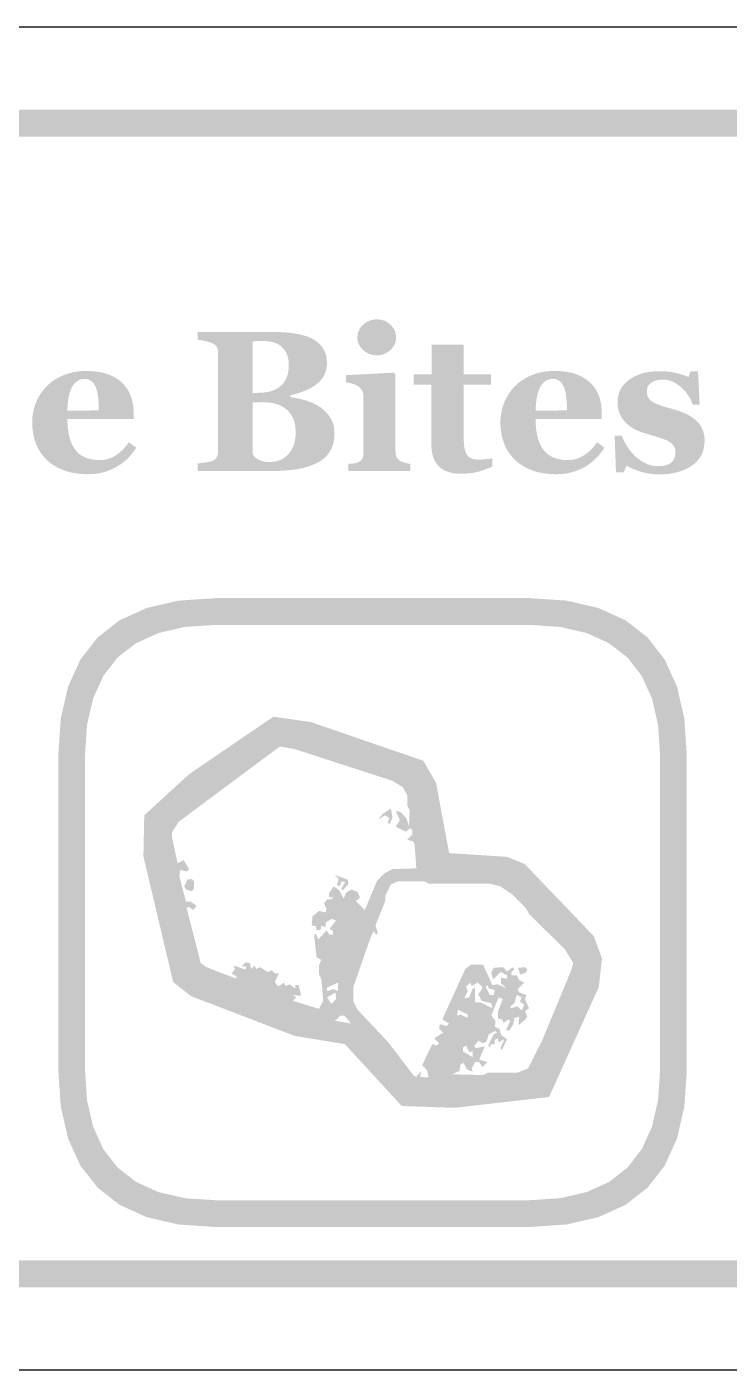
# Model space of a CAD drawing. Header units: millimetres. Extents: x 6 to 441, y 6 to 299.
# Drawn here: x 175.23 to 185.73, y 45.96 to 66.04 of the extents above; entities that cross this region are included whole.
import ezdxf

# ---------------------------------------------------------------- set-up
doc = ezdxf.new("R2010")
doc.units = ezdxf.units.MM
doc.layers.add('CUT', color=1, linetype='Continuous')
doc.layers.add('RASTER', color=7, linetype='Continuous')

msp = doc.modelspace()

# ---------------------------------------------------------------- hatches: boundary and pattern name
at = {"layer": 'RASTER'}
h = msp.add_hatch(color=7, dxfattribs=at)
h.paths.add_polyline_path([(139.2, 62.6), (139.234, 63.116), (139.337, 63.563), (139.509, 63.941), (139.75, 64.25), (140.059, 64.491), (140.438, 64.662), (140.884, 64.766), (141.4, 64.8), (198.6, 64.8), (199.116, 64.766), (199.563, 64.663), (199.941, 64.491), (200.25, 64.25), (200.491, 63.941), (200.663, 63.563), (200.766, 63.116), (200.8, 62.6), (200.8, 49.4), (200.766, 48.884), (200.663, 48.438), (200.491, 48.059), (200.25, 47.75), (199.941, 47.509), (199.563, 47.337), (199.116, 47.234), (198.6, 47.2), (141.4, 47.2), (140.884, 47.234), (140.438, 47.337), (140.059, 47.509), (139.75, 47.75), (139.509, 48.059), (139.337, 48.438), (139.234, 48.884), (139.2, 49.4)])
h.paths.add_polyline_path([(139.6, 62.6), (139.6, 49.4), (139.628, 48.978), (139.712, 48.613), (139.853, 48.303), (140.05, 48.05), (140.303, 47.853), (140.613, 47.713), (140.978, 47.628), (141.4, 47.6), (198.6, 47.6), (199.022, 47.628), (199.388, 47.713), (199.697, 47.853), (199.95, 48.05), (200.147, 48.303), (200.288, 48.613), (200.372, 48.978), (200.4, 49.4), (200.4, 62.6), (200.372, 63.022), (200.288, 63.387), (200.147, 63.697), (199.95, 63.95), (199.697, 64.147), (199.388, 64.288), (199.022, 64.372), (198.6, 64.4), (141.4, 64.4), (140.978, 64.372), (140.613, 64.288), (140.303, 64.147), (140.05, 63.95), (139.853, 63.697), (139.712, 63.387), (139.628, 63.022), (139.6, 62.6)], flags=0)
h = msp.add_hatch(color=7, dxfattribs=at)
h.paths.add_polyline_path([(180.966, 59.4), (180.04, 59.4), (180.04, 59.507), (180.05, 59.508), (180.059, 59.508), (180.068, 59.509), (180.078, 59.51), (180.087, 59.511), (180.096, 59.512), (180.106, 59.513), (180.115, 59.514), (180.124, 59.515), (180.132, 59.517), (180.141, 59.518), (180.149, 59.52), (180.157, 59.522), (180.164, 59.524), (180.171, 59.526), (180.178, 59.529), (180.189, 59.534), (180.199, 59.539), (180.209, 59.544), (180.218, 59.55), (180.225, 59.557), (180.232, 59.564), (180.238, 59.571), (180.244, 59.579), (180.248, 59.588), (180.252, 59.597), (180.255, 59.607), (180.258, 59.618), (180.26, 59.629), (180.262, 59.641), (180.262, 59.653), (180.263, 59.667), (180.263, 60.519), (180.262, 60.532), (180.261, 60.544), (180.259, 60.556), (180.257, 60.567), (180.254, 60.578), (180.25, 60.589), (180.245, 60.599), (180.239, 60.609), (180.233, 60.619), (180.227, 60.628), (180.22, 60.636), (180.213, 60.644), (180.205, 60.652), (180.198, 60.659), (180.189, 60.665), (180.181, 60.671), (180.174, 60.676), (180.166, 60.68), (180.157, 60.684), (180.148, 60.689), (180.137, 60.693), (180.126, 60.697), (180.114, 60.701), (180.101, 60.705), (180.088, 60.709), (180.075, 60.713), (180.062, 60.716), (180.05, 60.718), (180.038, 60.721), (180.026, 60.723), (180.015, 60.724), (180.003, 60.726), (180.003, 60.833), (180.721, 60.871), (180.743, 60.849), (180.743, 59.686), (180.744, 59.673), (180.745, 59.661), (180.746, 59.649), (180.749, 59.638), (180.752, 59.628), (180.756, 59.617), (180.76, 59.608), (180.765, 59.598), (180.771, 59.59), (180.777, 59.582), (180.784, 59.574), (180.792, 59.567), (180.8, 59.561), (180.809, 59.555), (180.818, 59.55), (180.828, 59.545), (180.836, 59.542), (180.843, 59.539), (180.851, 59.536), (180.859, 59.533), (180.867, 59.53), (180.875, 59.527), (180.884, 59.524), (180.893, 59.522), (180.901, 59.519), (180.91, 59.517), (180.919, 59.515), (180.928, 59.513), (180.938, 59.511), (180.947, 59.509), (180.956, 59.508), (180.966, 59.507)])
h.paths.add_polyline_path([(180.752, 61.398), (180.751, 61.371), (180.747, 61.344), (180.74, 61.319), (180.731, 61.295), (180.718, 61.272), (180.704, 61.25), (180.686, 61.228), (180.666, 61.208), (180.644, 61.19), (180.621, 61.174), (180.598, 61.161), (180.573, 61.15), (180.547, 61.141), (180.52, 61.135), (180.492, 61.131), (180.463, 61.13), (180.434, 61.131), (180.406, 61.135), (180.379, 61.141), (180.353, 61.15), (180.328, 61.161), (180.304, 61.174), (180.281, 61.19), (180.259, 61.208), (180.239, 61.228), (180.222, 61.25), (180.207, 61.272), (180.195, 61.295), (180.185, 61.319), (180.179, 61.344), (180.175, 61.371), (180.173, 61.398), (180.175, 61.425), (180.179, 61.452), (180.185, 61.477), (180.195, 61.501), (180.207, 61.525), (180.222, 61.547), (180.239, 61.568), (180.259, 61.588), (180.281, 61.607), (180.304, 61.623), (180.328, 61.637), (180.353, 61.648), (180.379, 61.656), (180.406, 61.663), (180.434, 61.666), (180.463, 61.668), (180.493, 61.666), (180.521, 61.663), (180.548, 61.656), (180.574, 61.648), (180.599, 61.637), (180.622, 61.623), (180.645, 61.607), (180.667, 61.588), (180.687, 61.568), (180.704, 61.547), (180.719, 61.525), (180.731, 61.501), (180.74, 61.477), (180.747, 61.452), (180.751, 61.425), (180.752, 61.398)])
h = msp.add_hatch(color=7, dxfattribs=at)
h.paths.add_polyline_path([(179.62, 60.354), (179.643, 60.337), (179.664, 60.319), (179.685, 60.301), (179.705, 60.281), (179.723, 60.26), (179.74, 60.238), (179.757, 60.216), (179.772, 60.192), (179.786, 60.167), (179.798, 60.141), (179.808, 60.114), (179.816, 60.086), (179.822, 60.057), (179.827, 60.026), (179.83, 59.995), (179.831, 59.963), (179.83, 59.924), (179.826, 59.886), (179.821, 59.851), (179.814, 59.817), (179.805, 59.784), (179.793, 59.753), (179.78, 59.723), (179.764, 59.695), (179.746, 59.669), (179.727, 59.643), (179.706, 59.62), (179.683, 59.598), (179.658, 59.577), (179.631, 59.557), (179.603, 59.54), (179.573, 59.523), (179.539, 59.507), (179.504, 59.492), (179.468, 59.478), (179.431, 59.466), (179.392, 59.454), (179.352, 59.444), (179.311, 59.435), (179.269, 59.428), (179.225, 59.421), (179.179, 59.416), (179.131, 59.411), (179.081, 59.407), (179.03, 59.404), (178.976, 59.402), (178.921, 59.4), (178.864, 59.4), (177.784, 59.4), (177.784, 59.514), (177.796, 59.515), (177.808, 59.517), (177.822, 59.518), (177.835, 59.52), (177.85, 59.521), (177.865, 59.523), (177.882, 59.525), (177.898, 59.527), (177.915, 59.53), (177.93, 59.532), (177.944, 59.534), (177.957, 59.537), (177.968, 59.54), (177.979, 59.542), (177.988, 59.545), (177.995, 59.548), (178.008, 59.554), (178.02, 59.56), (178.031, 59.566), (178.041, 59.573), (178.049, 59.581), (178.057, 59.589), (178.064, 59.597), (178.069, 59.606), (178.074, 59.615), (178.078, 59.625), (178.081, 59.636), (178.084, 59.647), (178.086, 59.659), (178.088, 59.672), (178.089, 59.685), (178.089, 59.699), (178.089, 61.164), (178.089, 61.177), (178.088, 61.189), (178.087, 61.201), (178.085, 61.212), (178.083, 61.223), (178.08, 61.233), (178.077, 61.242), (178.073, 61.252), (178.068, 61.26), (178.062, 61.269), (178.054, 61.277), (178.045, 61.285), (178.035, 61.292), (178.023, 61.299), (178.01, 61.306), (177.995, 61.313), (177.984, 61.318), (177.971, 61.322), (177.959, 61.326), (177.946, 61.33), (177.933, 61.334), (177.919, 61.338), (177.904, 61.341), (177.89, 61.345), (177.875, 61.348), (177.861, 61.35), (177.847, 61.353), (177.833, 61.356), (177.82, 61.358), (177.808, 61.36), (177.796, 61.362), (177.784, 61.364), (177.784, 61.479), (178.914, 61.479), (179.016, 61.477), (179.112, 61.471), (179.2, 61.462), (179.281, 61.449), (179.354, 61.433), (179.419, 61.413), (179.478, 61.389), (179.529, 61.361), (179.573, 61.33), (179.611, 61.296), (179.644, 61.258), (179.671, 61.216), (179.691, 61.171), (179.706, 61.123), (179.715, 61.071), (179.718, 61.016), (179.717, 60.99), (179.715, 60.965), (179.712, 60.94), (179.707, 60.917), (179.701, 60.894), (179.694, 60.872), (179.685, 60.851), (179.675, 60.83), (179.664, 60.811), (179.652, 60.792), (179.638, 60.774), (179.624, 60.756), (179.608, 60.739), (179.591, 60.723), (179.573, 60.707), (179.554, 60.692), (179.535, 60.679), (179.516, 60.666), (179.496, 60.653), (179.475, 60.641), (179.453, 60.63), (179.43, 60.619), (179.407, 60.608), (179.382, 60.598), (179.357, 60.589), (179.332, 60.579), (179.306, 60.57), (179.279, 60.562), (179.252, 60.554), (179.225, 60.546), (179.197, 60.539), (179.168, 60.532), (179.168, 60.504), (179.197, 60.501), (179.226, 60.497), (179.255, 60.492), (179.285, 60.486), (179.315, 60.479), (179.345, 60.472), (179.375, 60.463), (179.406, 60.454), (179.436, 60.444), (179.465, 60.433), (179.494, 60.422), (179.521, 60.409), (179.547, 60.397), (179.572, 60.383), (179.596, 60.369), (179.62, 60.354)])
h.paths.add_polyline_path([(179.148, 60.979), (179.146, 61.021), (179.142, 61.061), (179.134, 61.098), (179.124, 61.133), (179.11, 61.165), (179.093, 61.196), (179.073, 61.223), (179.051, 61.249), (179.025, 61.271), (178.996, 61.291), (178.964, 61.308), (178.929, 61.321), (178.891, 61.332), (178.85, 61.339), (178.805, 61.344), (178.758, 61.345), (178.751, 61.345), (178.743, 61.345), (178.735, 61.345), (178.726, 61.345), (178.717, 61.344), (178.707, 61.344), (178.697, 61.344), (178.686, 61.343), (178.675, 61.343), (178.664, 61.342), (178.654, 61.342), (178.644, 61.341), (178.635, 61.341), (178.626, 61.34), (178.617, 61.34), (178.609, 61.339), (178.609, 60.569), (178.685, 60.569), (178.742, 60.571), (178.796, 60.576), (178.846, 60.584), (178.891, 60.597), (178.933, 60.612), (178.971, 60.631), (179.005, 60.654), (179.035, 60.68), (179.062, 60.708), (179.085, 60.74), (179.104, 60.774), (179.12, 60.81), (179.132, 60.848), (179.141, 60.89), (179.146, 60.933), (179.148, 60.979)], flags=0)
h.paths.add_polyline_path([(179.25, 59.982), (179.248, 60.034), (179.242, 60.084), (179.232, 60.13), (179.218, 60.173), (179.2, 60.213), (179.178, 60.25), (179.152, 60.284), (179.122, 60.314), (179.088, 60.341), (179.05, 60.365), (179.009, 60.385), (178.964, 60.401), (178.916, 60.414), (178.865, 60.423), (178.81, 60.428), (178.751, 60.43), (178.744, 60.43), (178.736, 60.43), (178.728, 60.429), (178.719, 60.429), (178.709, 60.429), (178.699, 60.429), (178.688, 60.428), (178.677, 60.428), (178.666, 60.427), (178.655, 60.427), (178.646, 60.426), (178.637, 60.426), (178.629, 60.425), (178.621, 60.425), (178.615, 60.424), (178.609, 60.424), (178.609, 59.664), (178.613, 59.65), (178.619, 59.638), (178.627, 59.625), (178.636, 59.614), (178.647, 59.603), (178.66, 59.592), (178.675, 59.582), (178.691, 59.572), (178.709, 59.563), (178.727, 59.556), (178.747, 59.549), (178.767, 59.544), (178.788, 59.54), (178.811, 59.537), (178.834, 59.535), (178.858, 59.535), (178.9, 59.537), (178.941, 59.542), (178.979, 59.551), (179.016, 59.564), (179.05, 59.581), (179.083, 59.601), (179.113, 59.624), (179.141, 59.652), (179.167, 59.683), (179.189, 59.716), (179.208, 59.753), (179.223, 59.793), (179.235, 59.836), (179.244, 59.881), (179.249, 59.93), (179.25, 59.982)], flags=0)
for points in [[(182.19, 59.467), (182.167, 59.457), (182.143, 59.447), (182.118, 59.438), (182.093, 59.428), (182.068, 59.419), (182.042, 59.41), (182.016, 59.402), (181.99, 59.393), (181.962, 59.386), (181.933, 59.379), (181.903, 59.373), (181.871, 59.369), (181.838, 59.365), (181.803, 59.363), (181.767, 59.361), (181.729, 59.36), (181.674, 59.362), (181.622, 59.367), (181.574, 59.376), (181.53, 59.388), (181.489, 59.404), (181.453, 59.423), (181.419, 59.446), (181.39, 59.472), (181.364, 59.501), (181.342, 59.533), (181.322, 59.569), (181.307, 59.607), (181.295, 59.648), (181.286, 59.692), (181.281, 59.74), (181.279, 59.79), (181.279, 60.689), (181.016, 60.689), (181.016, 60.847), (181.285, 60.847), (181.285, 61.291), (181.761, 61.291), (181.761, 60.847), (182.171, 60.847), (182.171, 60.689), (181.764, 60.689), (181.764, 59.886), (181.765, 59.845), (181.767, 59.807), (181.771, 59.772), (181.776, 59.74), (181.783, 59.711), (181.791, 59.685), (181.801, 59.663), (181.812, 59.643), (181.825, 59.626), (181.84, 59.612), (181.858, 59.599), (181.878, 59.589), (181.901, 59.581), (181.926, 59.576), (181.953, 59.573), (181.982, 59.571), (181.993, 59.571), (182.004, 59.572), (182.016, 59.572), (182.03, 59.573), (182.044, 59.574), (182.059, 59.575), (182.075, 59.576), (182.092, 59.577), (182.109, 59.579), (182.125, 59.58), (182.139, 59.582), (182.152, 59.583), (182.164, 59.585), (182.174, 59.587), (182.183, 59.589), (182.19, 59.59)], [(184.687, 59.35), (184.651, 59.351), (184.616, 59.353), (184.581, 59.356), (184.546, 59.361), (184.511, 59.367), (184.477, 59.374), (184.443, 59.382), (184.409, 59.392), (184.376, 59.402), (184.345, 59.413), (184.316, 59.424), (184.289, 59.435), (184.263, 59.446), (184.24, 59.457), (184.218, 59.469), (184.199, 59.481), (184.155, 59.381), (184.041, 59.381), (184.021, 59.927), (184.128, 59.927), (184.134, 59.911), (184.141, 59.893), (184.149, 59.876), (184.158, 59.857), (184.167, 59.838), (184.178, 59.819), (184.189, 59.799), (184.202, 59.779), (184.215, 59.758), (184.228, 59.738), (184.242, 59.719), (184.257, 59.7), (184.271, 59.682), (184.287, 59.664), (184.303, 59.647), (184.319, 59.63), (184.336, 59.614), (184.355, 59.598), (184.373, 59.583), (184.393, 59.569), (184.413, 59.556), (184.433, 59.543), (184.454, 59.53), (184.476, 59.519), (184.499, 59.508), (184.521, 59.499), (184.545, 59.491), (184.568, 59.485), (184.592, 59.48), (184.616, 59.476), (184.641, 59.474), (184.666, 59.473), (184.698, 59.474), (184.728, 59.476), (184.756, 59.481), (184.782, 59.486), (184.806, 59.494), (184.828, 59.502), (184.847, 59.513), (184.865, 59.525), (184.88, 59.539), (184.893, 59.555), (184.904, 59.572), (184.913, 59.591), (184.921, 59.612), (184.926, 59.635), (184.929, 59.659), (184.93, 59.686), (184.929, 59.7), (184.928, 59.714), (184.926, 59.727), (184.922, 59.739), (184.918, 59.751), (184.913, 59.762), (184.907, 59.772), (184.9, 59.782), (184.893, 59.792), (184.884, 59.801), (184.875, 59.809), (184.866, 59.818), (184.855, 59.826), (184.844, 59.834), (184.832, 59.841), (184.82, 59.848), (184.805, 59.855), (184.791, 59.862), (184.775, 59.869), (184.76, 59.875), (184.744, 59.881), (184.728, 59.887), (184.711, 59.893), (184.695, 59.898), (184.677, 59.903), (184.659, 59.909), (184.639, 59.915), (184.619, 59.921), (184.597, 59.927), (184.575, 59.934), (184.551, 59.941), (184.527, 59.948), (184.502, 59.955), (184.479, 59.963), (184.456, 59.97), (184.434, 59.977), (184.414, 59.985), (184.394, 59.992), (184.374, 60), (184.356, 60.007), (184.338, 60.015), (184.32, 60.024), (184.302, 60.035), (184.284, 60.046), (184.265, 60.058), (184.247, 60.072), (184.228, 60.086), (184.209, 60.102), (184.193, 60.116), (184.178, 60.132), (184.163, 60.148), (184.15, 60.165), (184.137, 60.182), (184.125, 60.201), (184.114, 60.22), (184.104, 60.239), (184.094, 60.26), (184.086, 60.282), (184.079, 60.304), (184.074, 60.328), (184.07, 60.352), (184.066, 60.378), (184.065, 60.404), (184.064, 60.431), (184.067, 60.482), (184.075, 60.53), (184.088, 60.575), (184.107, 60.618), (184.132, 60.659), (184.162, 60.697), (184.197, 60.732), (184.238, 60.765), (184.283, 60.795), (184.331, 60.821), (184.383, 60.843), (184.438, 60.861), (184.497, 60.875), (184.558, 60.885), (184.624, 60.891), (184.692, 60.893), (184.725, 60.892), (184.758, 60.891), (184.789, 60.889), (184.82, 60.886), (184.851, 60.882), (184.88, 60.877), (184.909, 60.872), (184.938, 60.866), (184.965, 60.859), (184.992, 60.852), (185.017, 60.845), (185.041, 60.837), (185.064, 60.83), (185.086, 60.822), (185.106, 60.814), (185.126, 60.806), (185.157, 60.893), (185.268, 60.893), (185.292, 60.393), (185.188, 60.393), (185.174, 60.431), (185.157, 60.467), (185.139, 60.502), (185.118, 60.535), (185.095, 60.567), (185.069, 60.598), (185.042, 60.628), (185.012, 60.656), (184.98, 60.682), (184.948, 60.704), (184.916, 60.723), (184.882, 60.739), (184.849, 60.751), (184.814, 60.76), (184.779, 60.765), (184.744, 60.767), (184.716, 60.766), (184.69, 60.764), (184.666, 60.76), (184.643, 60.755), (184.622, 60.748), (184.602, 60.74), (184.583, 60.731), (184.566, 60.72), (184.551, 60.708), (184.538, 60.694), (184.527, 60.68), (184.518, 60.664), (184.511, 60.647), (184.506, 60.629), (184.503, 60.61), (184.502, 60.589), (184.503, 60.563), (184.508, 60.538), (184.515, 60.515), (184.526, 60.494), (184.539, 60.474), (184.555, 60.457), (184.574, 60.442), (184.596, 60.428), (184.621, 60.416), (184.648, 60.404), (184.678, 60.392), (184.71, 60.38), (184.744, 60.368), (184.781, 60.357), (184.82, 60.346), (184.861, 60.335), (184.924, 60.317), (184.983, 60.298), (185.038, 60.277), (185.088, 60.255), (185.134, 60.231), (185.175, 60.206), (185.212, 60.179), (185.245, 60.151), (185.273, 60.121), (185.298, 60.089), (185.319, 60.054), (185.336, 60.018), (185.349, 59.98), (185.359, 59.94), (185.364, 59.898), (185.366, 59.854), (185.363, 59.796), (185.354, 59.741), (185.34, 59.689), (185.319, 59.641), (185.293, 59.596), (185.26, 59.555), (185.222, 59.517), (185.178, 59.482), (185.129, 59.451), (185.077, 59.424), (185.021, 59.402), (184.961, 59.383), (184.898, 59.369), (184.831, 59.358), (184.761, 59.352), (184.687, 59.35)]]:
    msp.add_hatch(color=7, dxfattribs=at).paths.add_polyline_path(points)
h = msp.add_hatch(color=7, dxfattribs=at)
h.paths.add_polyline_path([(176.866, 59.75), (176.853, 59.729), (176.839, 59.709), (176.824, 59.689), (176.809, 59.669), (176.793, 59.649), (176.777, 59.63), (176.76, 59.611), (176.742, 59.593), (176.724, 59.574), (176.704, 59.557), (176.685, 59.54), (176.664, 59.524), (176.644, 59.508), (176.622, 59.494), (176.6, 59.479), (176.577, 59.466), (176.553, 59.452), (176.528, 59.44), (176.503, 59.428), (176.478, 59.417), (176.454, 59.407), (176.429, 59.398), (176.404, 59.389), (176.379, 59.382), (176.353, 59.375), (176.327, 59.369), (176.299, 59.364), (176.271, 59.36), (176.242, 59.357), (176.211, 59.355), (176.18, 59.354), (176.148, 59.353), (176.095, 59.354), (176.043, 59.357), (175.994, 59.362), (175.946, 59.369), (175.9, 59.377), (175.856, 59.388), (175.814, 59.4), (175.774, 59.415), (175.735, 59.431), (175.698, 59.448), (175.663, 59.467), (175.63, 59.487), (175.598, 59.508), (175.568, 59.531), (175.54, 59.555), (175.514, 59.58), (175.489, 59.607), (175.466, 59.635), (175.444, 59.663), (175.424, 59.694), (175.406, 59.725), (175.389, 59.757), (175.374, 59.791), (175.361, 59.826), (175.349, 59.861), (175.338, 59.898), (175.33, 59.935), (175.323, 59.973), (175.317, 60.012), (175.313, 60.051), (175.311, 60.091), (175.31, 60.132), (175.311, 60.17), (175.313, 60.206), (175.318, 60.243), (175.324, 60.279), (175.332, 60.314), (175.341, 60.35), (175.352, 60.384), (175.365, 60.419), (175.379, 60.453), (175.395, 60.485), (175.413, 60.517), (175.431, 60.548), (175.452, 60.578), (175.473, 60.607), (175.496, 60.635), (175.521, 60.663), (175.547, 60.688), (175.574, 60.712), (175.603, 60.735), (175.634, 60.757), (175.666, 60.777), (175.7, 60.796), (175.735, 60.814), (175.772, 60.831), (175.811, 60.846), (175.85, 60.859), (175.891, 60.87), (175.933, 60.879), (175.976, 60.887), (176.02, 60.892), (176.065, 60.895), (176.111, 60.896), (176.161, 60.895), (176.209, 60.892), (176.255, 60.889), (176.298, 60.883), (176.339, 60.876), (176.378, 60.868), (176.414, 60.857), (176.448, 60.846), (176.48, 60.833), (176.511, 60.819), (176.541, 60.803), (176.569, 60.786), (176.595, 60.769), (176.62, 60.75), (176.644, 60.729), (176.667, 60.708), (176.687, 60.687), (176.705, 60.664), (176.723, 60.641), (176.739, 60.617), (176.753, 60.592), (176.766, 60.566), (176.778, 60.539), (176.788, 60.511), (176.797, 60.483), (176.805, 60.454), (176.811, 60.424), (176.817, 60.395), (176.821, 60.365), (176.824, 60.335), (176.826, 60.304), (176.826, 60.273), (176.826, 60.178), (175.836, 60.178), (175.838, 60.105), (175.843, 60.037), (175.852, 59.973), (175.865, 59.913), (175.881, 59.859), (175.901, 59.808), (175.925, 59.762), (175.952, 59.721), (175.983, 59.684), (176.018, 59.652), (176.058, 59.625), (176.101, 59.603), (176.15, 59.586), (176.202, 59.574), (176.258, 59.567), (176.319, 59.564), (176.353, 59.565), (176.386, 59.569), (176.419, 59.575), (176.45, 59.583), (176.481, 59.594), (176.51, 59.606), (176.539, 59.622), (176.567, 59.64), (176.594, 59.659), (176.62, 59.68), (176.645, 59.702), (176.669, 59.725), (176.692, 59.75), (176.714, 59.775), (176.734, 59.802), (176.754, 59.831)])
h.paths.add_polyline_path([(176.306, 60.307), (176.306, 60.329), (176.306, 60.351), (176.305, 60.373), (176.304, 60.396), (176.303, 60.418), (176.301, 60.441), (176.299, 60.464), (176.297, 60.487), (176.295, 60.509), (176.292, 60.531), (176.289, 60.551), (176.285, 60.571), (176.281, 60.589), (176.277, 60.606), (176.272, 60.623), (176.267, 60.638), (176.26, 60.654), (176.253, 60.67), (176.245, 60.685), (176.237, 60.698), (176.228, 60.711), (176.219, 60.722), (176.209, 60.732), (176.198, 60.742), (176.187, 60.75), (176.175, 60.757), (176.163, 60.763), (176.15, 60.768), (176.136, 60.772), (176.121, 60.775), (176.105, 60.776), (176.089, 60.777), (176.062, 60.775), (176.036, 60.77), (176.011, 60.761), (175.988, 60.748), (175.966, 60.732), (175.946, 60.713), (175.927, 60.689), (175.909, 60.663), (175.893, 60.632), (175.879, 60.597), (175.867, 60.558), (175.857, 60.515), (175.849, 60.468), (175.843, 60.416), (175.838, 60.361), (175.836, 60.301)], flags=0)
h = msp.add_hatch(color=7, dxfattribs=at)
h.paths.add_polyline_path([(183.868, 59.75), (183.855, 59.729), (183.841, 59.709), (183.826, 59.689), (183.811, 59.669), (183.795, 59.649), (183.779, 59.63), (183.762, 59.611), (183.744, 59.593), (183.725, 59.574), (183.706, 59.557), (183.687, 59.54), (183.666, 59.524), (183.646, 59.508), (183.624, 59.494), (183.602, 59.479), (183.579, 59.466), (183.555, 59.452), (183.53, 59.44), (183.505, 59.428), (183.48, 59.417), (183.456, 59.407), (183.431, 59.398), (183.406, 59.389), (183.381, 59.382), (183.355, 59.375), (183.329, 59.369), (183.301, 59.364), (183.273, 59.36), (183.243, 59.357), (183.213, 59.355), (183.182, 59.354), (183.15, 59.353), (183.097, 59.354), (183.045, 59.357), (182.996, 59.362), (182.948, 59.369), (182.902, 59.377), (182.858, 59.388), (182.816, 59.4), (182.776, 59.415), (182.737, 59.431), (182.7, 59.448), (182.665, 59.467), (182.632, 59.487), (182.6, 59.508), (182.57, 59.531), (182.542, 59.555), (182.516, 59.58), (182.491, 59.607), (182.468, 59.635), (182.446, 59.663), (182.426, 59.694), (182.408, 59.725), (182.391, 59.757), (182.376, 59.791), (182.363, 59.826), (182.351, 59.861), (182.34, 59.898), (182.332, 59.935), (182.325, 59.973), (182.319, 60.012), (182.315, 60.051), (182.313, 60.091), (182.312, 60.132), (182.313, 60.17), (182.315, 60.206), (182.32, 60.243), (182.326, 60.279), (182.333, 60.314), (182.343, 60.35), (182.354, 60.384), (182.367, 60.419), (182.381, 60.453), (182.397, 60.485), (182.415, 60.517), (182.433, 60.548), (182.454, 60.578), (182.475, 60.607), (182.498, 60.635), (182.523, 60.663), (182.549, 60.688), (182.576, 60.712), (182.605, 60.735), (182.636, 60.757), (182.668, 60.777), (182.702, 60.796), (182.737, 60.814), (182.774, 60.831), (182.813, 60.846), (182.852, 60.859), (182.893, 60.87), (182.935, 60.879), (182.978, 60.887), (183.022, 60.892), (183.067, 60.895), (183.113, 60.896), (183.163, 60.895), (183.211, 60.892), (183.257, 60.889), (183.3, 60.883), (183.341, 60.876), (183.38, 60.868), (183.416, 60.857), (183.45, 60.846), (183.482, 60.833), (183.513, 60.819), (183.543, 60.803), (183.571, 60.786), (183.597, 60.769), (183.622, 60.75), (183.646, 60.729), (183.668, 60.708), (183.689, 60.687), (183.707, 60.664), (183.725, 60.641), (183.741, 60.617), (183.755, 60.592), (183.768, 60.566), (183.78, 60.539), (183.79, 60.511), (183.799, 60.483), (183.807, 60.454), (183.813, 60.424), (183.819, 60.395), (183.823, 60.365), (183.826, 60.335), (183.828, 60.304), (183.828, 60.273), (183.828, 60.178), (182.838, 60.178), (182.84, 60.105), (182.845, 60.037), (182.854, 59.973), (182.867, 59.913), (182.883, 59.859), (182.903, 59.808), (182.926, 59.762), (182.954, 59.721), (182.985, 59.684), (183.02, 59.652), (183.06, 59.625), (183.103, 59.603), (183.151, 59.586), (183.204, 59.574), (183.26, 59.567), (183.321, 59.564), (183.355, 59.565), (183.388, 59.569), (183.421, 59.575), (183.452, 59.583), (183.483, 59.594), (183.512, 59.606), (183.541, 59.622), (183.569, 59.64), (183.596, 59.659), (183.622, 59.68), (183.647, 59.702), (183.671, 59.725), (183.694, 59.75), (183.716, 59.775), (183.736, 59.802), (183.756, 59.831)])
h.paths.add_polyline_path([(183.308, 60.307), (183.308, 60.329), (183.308, 60.351), (183.307, 60.373), (183.306, 60.396), (183.305, 60.418), (183.303, 60.441), (183.301, 60.464), (183.299, 60.487), (183.297, 60.509), (183.294, 60.531), (183.291, 60.551), (183.287, 60.571), (183.283, 60.589), (183.279, 60.606), (183.274, 60.623), (183.269, 60.638), (183.262, 60.654), (183.255, 60.67), (183.247, 60.685), (183.239, 60.698), (183.23, 60.711), (183.221, 60.722), (183.211, 60.732), (183.2, 60.742), (183.189, 60.75), (183.177, 60.757), (183.165, 60.763), (183.152, 60.768), (183.138, 60.772), (183.123, 60.775), (183.107, 60.776), (183.091, 60.777), (183.064, 60.775), (183.038, 60.77), (183.013, 60.761), (182.99, 60.748), (182.968, 60.732), (182.948, 60.713), (182.929, 60.689), (182.911, 60.663), (182.895, 60.632), (182.881, 60.597), (182.869, 60.558), (182.859, 60.515), (182.851, 60.468), (182.845, 60.416), (182.84, 60.361), (182.838, 60.301)], flags=0)
h = msp.add_hatch(color=7, dxfattribs=at)
h.paths.add_polyline_path([(175.7, 55.15), (175.737, 55.701), (175.847, 56.178), (176.03, 56.582), (176.288, 56.912), (176.618, 57.17), (177.022, 57.353), (177.499, 57.463), (178.05, 57.5), (182.75, 57.5), (183.301, 57.463), (183.778, 57.353), (184.182, 57.17), (184.513, 56.913), (184.77, 56.582), (184.953, 56.178), (185.063, 55.701), (185.1, 55.15), (185.1, 50.45), (185.063, 49.899), (184.953, 49.422), (184.77, 49.018), (184.513, 48.688), (184.182, 48.43), (183.778, 48.247), (183.301, 48.137), (182.75, 48.1), (178.05, 48.1), (177.499, 48.137), (177.022, 48.247), (176.618, 48.43), (176.288, 48.688), (176.03, 49.018), (175.847, 49.422), (175.737, 49.899), (175.7, 50.45)])
h.paths.add_polyline_path([(176.1, 55.15), (176.1, 50.45), (176.13, 49.993), (176.222, 49.597), (176.374, 49.262), (176.588, 48.988), (176.862, 48.774), (177.197, 48.622), (177.593, 48.53), (178.05, 48.5), (182.75, 48.5), (183.207, 48.53), (183.603, 48.622), (183.938, 48.774), (184.213, 48.988), (184.426, 49.262), (184.578, 49.597), (184.67, 49.993), (184.7, 50.45), (184.7, 55.15), (184.67, 55.607), (184.578, 56.003), (184.426, 56.338), (184.213, 56.612), (183.938, 56.826), (183.603, 56.978), (183.207, 57.07), (182.75, 57.1), (178.05, 57.1), (177.593, 57.07), (177.197, 56.978), (176.862, 56.826), (176.587, 56.613), (176.374, 56.338), (176.222, 56.003), (176.13, 55.607), (176.1, 55.15)], flags=0)
h = msp.add_hatch(color=7, dxfattribs=at)
h.paths.add_polyline_path([(178.916, 55.728), (179.48, 55.647), (181.16, 55.069), (181.35, 54.737), (181.545, 53.689), (182.41, 53.633), (182.675, 53.526), (183.708, 52.448), (183.831, 52.113), (183.784, 51.688), (183.04, 50.043), (181.622, 49.881), (180.836, 49.909), (179.985, 50.834), (179.235, 50.956), (177.687, 51.55), (177.419, 51.76), (176.973, 53.641), (176.986, 54.254), (177.657, 54.869)])
h.paths.add_polyline_path([(178.994, 55.393), (177.856, 54.618), (177.303, 54.111), (177.294, 53.676), (177.705, 51.943), (177.847, 51.831), (179.319, 51.267), (180.146, 51.132), (180.981, 50.224), (181.609, 50.201), (182.823, 50.34), (183.471, 51.773), (183.505, 52.073), (183.43, 52.274), (182.491, 53.255), (182.338, 53.317), (181.276, 53.386), (181.045, 54.625), (180.942, 54.806), (179.405, 55.335), (178.994, 55.393)], flags=0)
h = msp.add_hatch(color=7, dxfattribs=at)
h.paths.add_polyline_path([(179.024, 55.491), (179.087, 55.502), (179.6, 55.355), (180.809, 54.952), (181.004, 54.853), (181.139, 54.586), (181.311, 53.439), (182.312, 53.413), (182.47, 53.351), (182.763, 53.094), (182.887, 52.925), (183.422, 52.398), (183.532, 52.251), (183.595, 52.13), (183.595, 51.91), (182.873, 50.25), (182.605, 50.188), (181.726, 50.151), (181.652, 50.114), (180.993, 50.114), (180.725, 50.36), (180.674, 50.455), (180.505, 50.616), (180.454, 50.712), (179.977, 51.261), (179.919, 51.261), (179.867, 51.203), (179.673, 51.104), (179.453, 51.141), (177.914, 51.727), (177.72, 51.826), (177.646, 51.899), (177.547, 52.167), (177.327, 53.266), (177.218, 53.633), (177.181, 54.036), (177.28, 54.23), (177.39, 54.34), (178.709, 55.33)])
h.paths.add_polyline_path([(179.013, 55.282), (177.5, 54.157), (177.401, 53.999), (177.401, 53.926), (177.485, 53.534), (177.573, 53.585), (177.657, 53.45), (177.621, 53.413), (177.522, 53.439), (177.511, 53.34), (177.61, 52.962), (177.683, 52.962), (177.767, 52.9), (177.72, 52.837), (177.646, 52.889), (177.621, 52.863), (177.83, 52.046), (177.914, 51.984), (178.365, 51.811), (178.365, 51.848), (178.291, 51.885), (178.343, 51.958), (178.328, 52.009), (178.5, 51.947), (178.511, 51.995), (178.438, 51.995), (178.5, 52.057), (178.563, 52.046), (178.585, 51.958), (178.636, 52.009), (178.658, 51.958), (178.72, 51.984), (178.83, 51.91), (178.892, 51.936), (178.951, 51.885), (179.002, 51.899), (178.94, 51.764), (178.966, 51.716), (179.002, 51.701), (179.076, 51.753), (179.098, 51.701), (179.16, 51.727), (179.244, 51.665), (179.244, 51.716), (179.296, 51.716), (179.332, 51.555), (179.208, 51.569), (179.259, 51.533), (179.208, 51.481), (179.6, 51.36), (179.662, 51.481), (179.636, 51.8), (179.6, 51.874), (179.6, 52.02), (179.636, 52.093), (179.563, 52.13), (179.526, 52.46), (179.552, 52.486), (179.589, 52.398), (179.71, 52.533), (179.757, 52.471), (179.809, 52.471), (179.809, 52.522), (179.757, 52.559), (179.856, 52.68), (179.794, 52.706), (179.699, 52.654), (179.699, 52.581), (179.636, 52.607), (179.625, 52.544), (179.563, 52.533), (179.552, 52.596), (179.49, 52.607), (179.501, 52.742), (179.6, 52.826), (179.699, 52.801), (179.71, 52.863), (179.673, 52.936), (179.721, 52.999), (179.794, 52.999), (179.809, 53.035), (179.757, 53.021), (179.746, 53.083), (179.82, 53.193), (179.904, 53.131), (179.966, 53.01), (180.014, 53.109), (180.087, 53.145), (180.175, 53.109), (180.212, 53.021), (180.15, 52.973), (180.285, 52.837), (180.468, 53.277), (180.578, 53.387), (180.699, 53.45), (181.055, 53.461), (181.029, 53.816), (181.004, 53.864), (180.919, 53.889), (180.993, 53.963), (180.993, 54.036), (180.967, 54.062), (180.894, 54.01), (180.747, 54.084), (180.809, 54.183), (180.747, 54.318), (180.82, 54.303), (180.908, 54.208), (180.945, 54.084), (180.956, 54.329), (180.919, 54.402), (180.919, 54.549), (180.857, 54.67), (180.699, 54.769), (179.233, 55.245)], flags=0)
h.paths.add_polyline_path([(180.674, 54.355), (180.699, 54.219), (180.652, 54.12), (180.626, 54.146), (180.652, 54.208), (180.589, 54.256), (180.49, 54.194), (180.542, 54.267)], flags=0)
h.paths.add_polyline_path([(179.831, 53.365), (180.029, 53.292), (180.04, 53.23), (179.955, 53.131), (179.93, 53.156), (179.992, 53.255), (179.93, 53.266), (179.919, 53.204), (179.867, 53.204), (179.893, 53.303)], flags=0)
h.paths.add_polyline_path([(177.632, 53.292), (177.694, 53.303), (177.731, 53.266), (177.731, 53.156), (177.694, 53.12), (177.61, 53.145), (177.584, 53.193)], flags=0)
h.paths.add_polyline_path([(180.773, 53.266), (180.674, 53.219), (180.589, 53.046), (180.589, 52.973), (180.443, 52.607), (180.479, 52.497), (180.454, 52.471), (180.417, 52.522), (180.369, 52.423), (180.113, 51.69), (180.113, 51.47), (180.175, 51.349), (180.637, 50.858), (181.018, 50.36), (181.055, 50.345), (181.128, 50.433), (181.113, 50.345), (181.212, 50.334), (181.238, 50.345), (181.212, 50.444), (181.139, 50.517), (181.297, 50.836), (181.359, 50.811), (181.396, 50.847), (181.322, 50.921), (181.458, 51.005), (181.396, 51.067), (181.407, 51.13), (181.506, 51.104), (181.542, 51.141), (181.443, 51.203), (181.788, 51.958), (181.872, 52.02), (182.055, 52.02), (182.191, 51.716), (182.275, 51.727), (182.411, 51.665), (182.323, 51.738), (182.323, 51.826), (182.411, 51.811), (182.411, 51.863), (182.312, 51.91), (182.202, 51.8), (182.176, 51.899), (182.213, 51.973), (182.349, 51.984), (182.411, 51.921), (182.495, 51.984), (182.521, 51.958), (182.47, 51.899), (182.484, 51.863), (182.557, 51.863), (182.594, 51.789), (182.667, 51.753), (182.568, 51.654), (182.594, 51.606), (182.704, 51.569), (182.678, 51.507), (182.741, 51.371), (182.678, 51.324), (182.715, 51.25), (182.689, 51.203), (182.579, 51.115), (182.594, 51.24), (182.521, 51.225), (182.506, 51.13), (182.448, 51.042), (182.396, 51.042), (182.459, 51.177), (182.433, 51.203), (182.36, 51.152), (182.338, 51.203), (182.275, 51.214), (182.275, 51.324), (182.349, 51.507), (182.286, 51.533), (182.176, 51.261), (182.239, 51.177), (182.228, 51.093), (182.301, 51.056), (182.323, 50.968), (182.411, 50.91), (182.338, 50.748), (182.312, 50.774), (182.374, 50.91), (182.286, 50.858), (182.275, 50.921), (182.228, 50.895), (182.228, 50.822), (182.176, 50.836), (182.154, 50.785), (182.129, 50.811), (182.213, 50.983), (182.264, 51.005), (182.239, 51.031), (182.14, 50.983), (182.103, 50.873), (182.055, 50.847), (181.982, 50.884), (181.92, 50.8), (181.945, 50.774), (182.081, 50.8), (181.993, 50.602), (182.118, 50.565), (182.044, 50.492), (181.993, 50.565), (181.934, 50.565), (181.883, 50.47), (181.898, 50.419), (181.81, 50.455), (181.762, 50.554), (181.715, 50.528), (181.7, 50.433), (181.59, 50.382), (182.055, 50.371), (182.129, 50.408), (182.568, 50.408), (182.726, 50.47), (182.935, 50.884), (183.375, 51.947), (183.4, 52.046), (183.276, 52.251), (182.741, 52.779), (182.689, 52.874), (182.506, 53.057), (182.312, 53.193), (182.165, 53.23), (181.249, 53.23), (181.176, 53.266)], flags=0)
h.paths.add_polyline_path([(182.579, 51.973), (182.678, 51.984), (182.715, 51.947), (182.689, 51.899), (182.605, 51.874)], flags=0)
h.paths.add_polyline_path([(179.882, 51.753), (179.721, 51.679), (179.721, 51.628), (179.82, 51.654), (179.882, 51.628)], flags=0)
h.paths.add_polyline_path([(181.861, 51.753), (181.799, 51.69), (181.824, 51.628), (181.773, 51.518), (181.846, 51.533), (181.898, 51.665), (181.934, 51.679), (181.934, 51.459), (182.008, 51.459), (182.191, 51.371), (182.176, 51.445), (182.03, 51.481), (181.982, 51.58), (182.044, 51.665), (182.03, 51.701), (181.971, 51.753), (181.883, 51.701)], flags=0)
h.paths.add_polyline_path([(182.118, 51.716), (182.092, 51.69), (182.154, 51.569), (182.213, 51.569), (182.228, 51.643), (182.14, 51.665)], flags=0)
h.paths.add_polyline_path([(179.845, 51.606), (179.721, 51.533), (179.783, 51.434), (179.856, 51.507)], flags=0)
h.paths.add_polyline_path([(182.557, 51.569), (182.521, 51.445), (182.459, 51.397), (182.47, 51.371), (182.568, 51.397), (182.631, 51.335), (182.667, 51.423), (182.605, 51.47), (182.631, 51.533)], flags=0)
h.paths.add_polyline_path([(181.678, 51.349), (181.663, 51.261), (181.715, 51.276), (181.824, 51.225), (181.824, 51.276)], flags=0)
h.paths.add_polyline_path([(181.799, 50.811), (181.751, 50.785), (181.751, 50.726), (181.898, 50.638), (181.898, 50.726), (181.846, 50.712)], flags=0)

# ---------------------------------------------------------------- linework, layer by layer
at = {"layer": 'CUT'}
for points in [[(140.999, 66.04), (199.001, 66.04)], [(199.001, 45.96), (140.999, 45.96)]]:
    msp.add_lwpolyline(points, dxfattribs=at)

doc.saveas('drawing.dxf')
